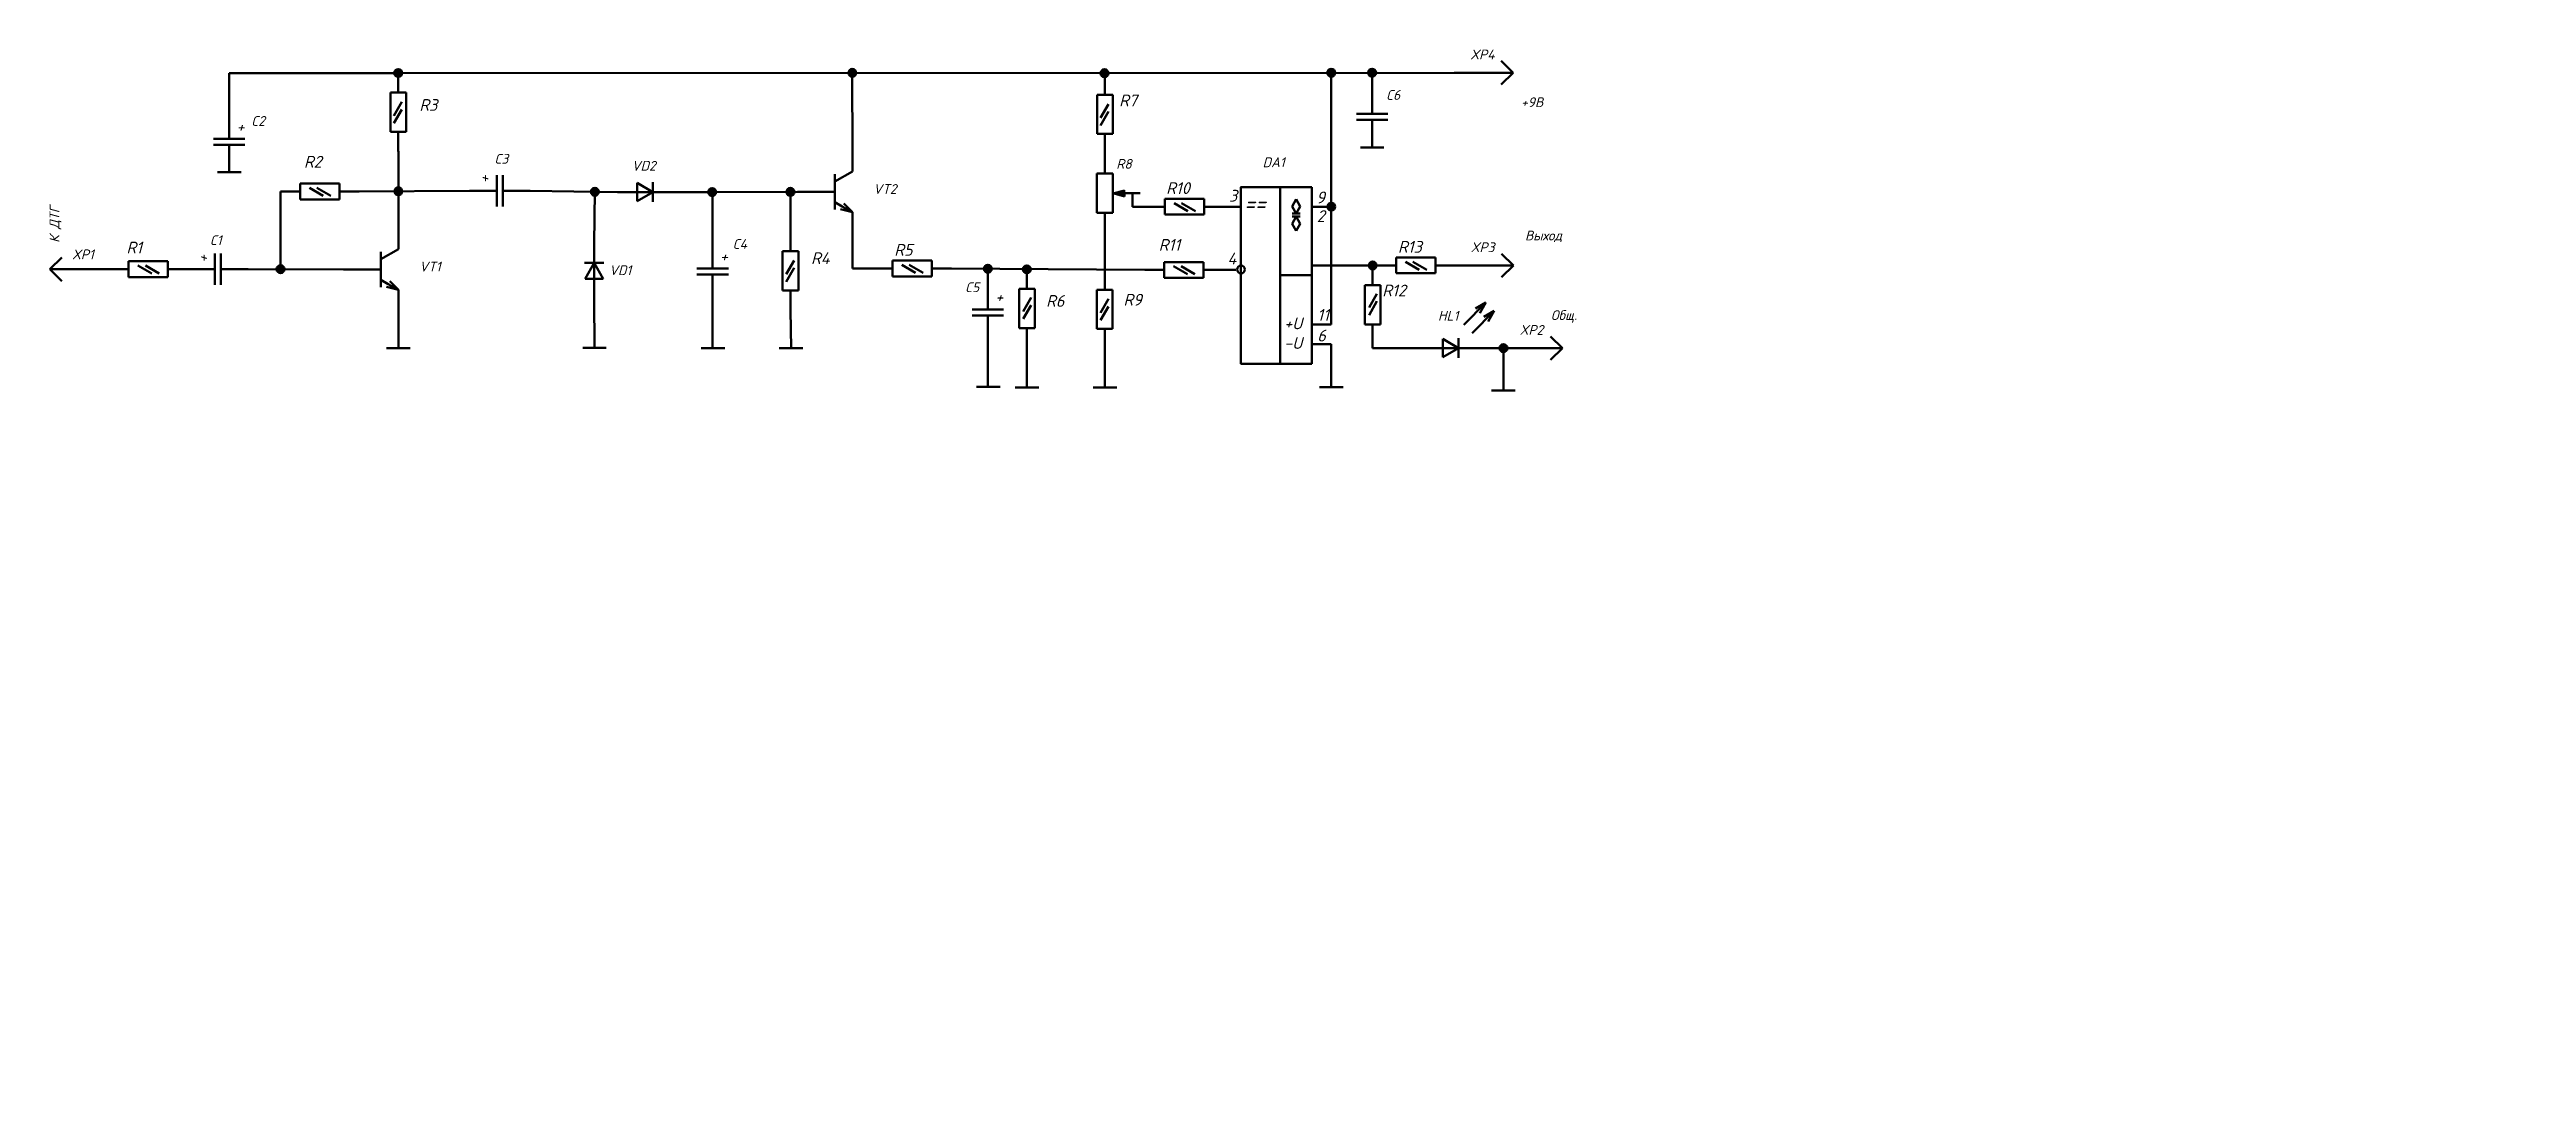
# Model space of a CAD drawing. Header units: millimetres. Extents: x 4194 to 7583, y -2981 to -2501.
# Drawn here: x 4194 to 4825, y -2765 to -2501 of the extents above.
import ezdxf

# ---------------------------------------------------------------- set-up
doc = ezdxf.new("R2010")
doc.units = ezdxf.units.MM
doc.layers.get('0').update_dxf_attribs({"lineweight": 40})
doc.styles.get("Standard").update_dxf_attribs({"font": 'isocpeui.ttf'})
doc.styles.add('Мой', font='isocpeui.ttf')

# ---------------------------------------------------------------- blocks, each defined once
blk = doc.blocks.new('rezistor')
for p, q in [((51.9, 169.84), (51.9, 171.84)), ((51.9, 171.84), (61.9, 171.84)), ((61.9, 171.84), (61.9, 169.84)), ((46.9, 169.84), (51.9, 169.84)), ((51.9, 169.84), (51.9, 167.84)), ((51.9, 167.84), (61.9, 167.84)), ((61.9, 169.84), (66.9, 169.84)), ((61.9, 167.84), (61.9, 169.84))]:
    blk.add_line(p, q)
blk = doc.blocks.new('rezistor 0_125')
at = {"lineweight": 50}
for p, q in [((158.41, 796.37), (168.41, 796.37)), ((158.41, 792.37), (158.41, 796.37)), ((160.78, 795.3), (164.3, 793.27)), ((162.7, 795.3), (166.21, 793.27)), ((168.41, 796.37), (166.5, 796.37)), ((168.41, 796.37), (168.41, 792.37)), ((154.77, 794.37), (153.41, 794.37)), ((158.41, 794.37), (154.77, 794.37)), ((168.41, 792.37), (158.41, 792.37)), ((168.41, 794.37), (173.41, 794.37))]:
    blk.add_line(p, q, dxfattribs=at)
at = {"color": 0, "lineweight": 50}
blk.add_blockref('rezistor', (106.51, 624.53), dxfattribs=at)
blk = doc.blocks.new('XP1')
at = {"linetype": 'Continuous', "lineweight": 50}
for p, q in [((314.13, 503.29), (311.13, 506.29)), ((299.13, 503.29), (306.63, 503.29)), ((306.63, 503.29), (314.13, 503.29)), ((314.13, 503.29), (311.13, 500.29))]:
    blk.add_line(p, q, dxfattribs=at)
blk = doc.blocks.new('condensator')
at = {"linetype": 'Continuous', "lineweight": 50}
for p, q in [((159.82, 727.6), (159.82, 734.59)), ((155.82, 727.6), (159.82, 727.6)), ((155.82, 727.6), (159.82, 727.6)), ((155.82, 726.1), (159.82, 726.1)), ((159.82, 727.6), (163.82, 727.6)), ((159.82, 719.12), (159.82, 726.1)), ((159.82, 726.1), (163.82, 726.1))]:
    blk.add_line(p, q, dxfattribs=at)
blk = doc.blocks.new('VD1')
at = {"linetype": 'Continuous', "lineweight": 50}
for p, q in [((222.35, 669.55), (227.35, 669.55)), ((227.35, 669.55), (227.35, 671.86)), ((231.35, 669.55), (227.35, 671.86)), ((231.35, 669.55), (227.35, 667.24)), ((227.35, 669.55), (231.35, 669.55)), ((227.35, 669.55), (227.35, 667.24)), ((231.35, 669.55), (231.35, 672.05)), ((231.35, 669.55), (236.35, 669.55)), ((231.35, 667.05), (231.35, 669.55))]:
    blk.add_line(p, q, dxfattribs=at)
blk = doc.blocks.new('Strelka')
h = blk.add_hatch(color=256)
h.paths.add_polyline_path([(233.47, 172.7), (234.27, 175.7), (233.47, 175.7)])
h.paths.add_polyline_path([(233.47, 175.7), (232.66, 175.7), (233.47, 172.7)])
for p, q in [((233.47, 175.7), (233.47, 179.7)), ((233.47, 175.7), (232.66, 175.7)), ((233.47, 172.7), (232.66, 175.7)), ((233.47, 175.7), (234.27, 175.7)), ((233.47, 172.7), (233.47, 175.7)), ((233.47, 172.7), (234.27, 175.7))]:
    blk.add_line(p, q)
blk = doc.blocks.new('rezistor peremennyj')
at = {"lineweight": 50}
for p, q in [((260.25, 792.98), (260.25, 788.98)), ((250.25, 783.98), (255.25, 783.98)), ((265.25, 785.98), (255.25, 785.98)), ((255.25, 785.98), (255.25, 783.98)), ((255.25, 783.98), (255.25, 781.98)), ((265.25, 781.98), (265.25, 785.98)), ((265.25, 783.98), (270.25, 783.98)), ((255.25, 781.98), (265.25, 781.98))]:
    blk.add_line(p, q, dxfattribs=at)
for name, p in [('Strelka', (26.79, 613.29)), ('rezistor', (203.35, 614.14))]:
    blk.add_blockref(name, p, dxfattribs=at)
blk = doc.blocks.new('*U18')
at = {"color": 7, "linetype": 'Continuous', "lineweight": 50}
for p, q in [((390.48, 347.88), (382.48, 347.88)), ((390.48, 347.88), (390.48, 338.88)), ((367.48, 342.88), (372.48, 342.88)), ((386.55, 344.76), (385.51, 342.96)), ((386.55, 341.16), (385.51, 342.96)), ((385.51, 341.16), (387.58, 341.16)), ((386.55, 344.76), (387.58, 342.96)), ((386.55, 341.16), (387.58, 342.96)), ((390.48, 342.88), (395.48, 342.88)), ((382.48, 302.88), (382.48, 337.88)), ((385.51, 340.36), (387.58, 340.36)), ((386.55, 340.36), (385.51, 338.56)), ((386.55, 336.76), (385.51, 338.56)), ((386.55, 340.36), (387.58, 338.56)), ((386.55, 336.76), (387.58, 338.56)), ((390.48, 336.88), (390.48, 302.88)), ((367.17, 326.82), (371.17, 326.82)), ((390.4, 325.41), (382.4, 325.41)), ((390.48, 327.88), (395.48, 327.88)), ((390.48, 312.88), (395.48, 312.88)), ((390.48, 302.88), (382.48, 302.88)), ((390.48, 307.88), (395.48, 307.88))]:
    blk.add_line(p, q, dxfattribs=at)
blk.add_lwpolyline([(372.48, 336.88), (372.48, 302.88), (382.48, 302.88), (382.48, 347.88), (372.48, 347.88), (372.48, 338.88)], dxfattribs=at)
blk.add_circle((372.48, 326.9), 1, dxfattribs=at)
for s, height, p in [('3', 3, (369.42, 344.17)), ('==', 4, (373.36, 341.78)), ('2', 3, (391.78, 338.99)), ('9', 3, (391.65, 343.73)), ('4', 3, (369.05, 328.19)), ('11', 3, (391.9, 313.83)), ('+U', 3, (383.46, 311.67)), ('-U', 3, (383.46, 306.67)), ('6', 3, (391.9, 308.57))]:
    blk.add_text(s, height=height, dxfattribs=at).set_placement(p)

msp = doc.modelspace()

# ---------------------------------------------------------------- hatches: boundary and pattern name
at = {"lineweight": 50, "true_color": 0xffffff}
h = msp.add_hatch(color=7, dxfattribs=at)
h.dxf.hatch_style = 1
h.paths.add_polyline_path([(4282.59, -2505.86, 0.414214), (4281.59, -2506.86, 0.005143), (4281.59, -2506.88), (4282.59, -2506.88)])
h.paths.add_polyline_path([(4282.59, -2505.86), (4282.59, -2506.88), (4283.59, -2506.89, 0.007284), (4283.59, -2506.86, 0.414214)])
h.paths.add_polyline_path([(4283.59, -2506.89), (4282.59, -2506.88), (4281.59, -2506.88, 0.975449)])
h = msp.add_hatch(color=7, dxfattribs=at)
h.dxf.hatch_style = 1
h.paths.add_polyline_path([(4398.21, -2505.8, 0.414214), (4397.21, -2506.8, 0.005143), (4397.21, -2506.82), (4398.21, -2506.83)])
h.paths.add_polyline_path([(4398.21, -2505.8), (4398.21, -2506.83), (4399.21, -2506.83, 0.007284), (4399.21, -2506.8, 0.414214)])
h.paths.add_polyline_path([(4399.21, -2506.83), (4398.21, -2506.83), (4397.21, -2506.82, 0.975449)])
h = msp.add_hatch(color=7, dxfattribs=at)
h.dxf.hatch_style = 1
h.paths.add_polyline_path([(4462.45, -2505.9, 0.414214), (4461.45, -2506.9, 0.005143), (4461.45, -2506.92), (4462.45, -2506.93)])
h.paths.add_polyline_path([(4462.45, -2505.9), (4462.45, -2506.93), (4463.45, -2506.93, 0.007284), (4463.45, -2506.9, 0.414214)])
h.paths.add_polyline_path([(4463.45, -2506.93), (4462.45, -2506.93), (4461.45, -2506.92, 0.975449)])
h = msp.add_hatch(color=7, dxfattribs=at)
h.dxf.hatch_style = 1
h.paths.add_polyline_path([(4520.2, -2505.78, 0.414214), (4519.2, -2506.78, 0.005143), (4519.2, -2506.8), (4520.2, -2506.8)])
h.paths.add_polyline_path([(4520.2, -2505.78), (4520.2, -2506.8), (4521.2, -2506.81, 0.007284), (4521.2, -2506.78, 0.414214)])
h.paths.add_polyline_path([(4521.2, -2506.81), (4520.2, -2506.8), (4519.2, -2506.8, 0.975449)])
h = msp.add_hatch(color=7, dxfattribs=at)
h.dxf.hatch_style = 1
h.paths.add_polyline_path([(4530.58, -2505.77, 0.414214), (4529.58, -2506.77, 0.005143), (4529.58, -2506.79), (4530.58, -2506.79)])
h.paths.add_polyline_path([(4530.58, -2505.77), (4530.58, -2506.79), (4531.58, -2506.8, 0.007284), (4531.58, -2506.77, 0.414214)])
h.paths.add_polyline_path([(4531.58, -2506.8), (4530.58, -2506.79), (4529.58, -2506.79, 0.975449)])
h = msp.add_hatch(color=7, dxfattribs=at)
h.dxf.hatch_style = 1
h.paths.add_polyline_path([(4282.62, -2535.96, 0.414214), (4281.62, -2536.96, 0.005143), (4281.62, -2536.98), (4282.62, -2536.99)])
h.paths.add_polyline_path([(4282.62, -2535.96), (4282.62, -2536.99), (4283.62, -2536.99, 0.007284), (4283.62, -2536.96, 0.414214)])
h.paths.add_polyline_path([(4283.62, -2536.99), (4282.62, -2536.99), (4281.62, -2536.98, 0.975449)])
h = msp.add_hatch(color=7, dxfattribs=at)
h.dxf.hatch_style = 1
h.paths.add_polyline_path([(4282.62, -2536.96), (4281.62, -2536.97, 0.41272), (4282.62, -2537.96)])
h = msp.add_hatch(color=7, dxfattribs=at)
h.dxf.hatch_style = 1
h.paths.add_polyline_path([(4282.62, -2535.96), (4282.62, -2536.96), (4283.62, -2536.96, 0.41272)])
h = msp.add_hatch(color=7, dxfattribs=at)
h.dxf.hatch_style = 1
h.paths.add_polyline_path([(4332.65, -2536.09, 0.414214), (4331.65, -2537.09, 0.005143), (4331.65, -2537.11), (4332.65, -2537.12)])
h.paths.add_polyline_path([(4332.65, -2536.09), (4332.65, -2537.12), (4333.65, -2537.12, 0.007284), (4333.65, -2537.09, 0.414214)])
h.paths.add_polyline_path([(4333.65, -2537.12), (4332.65, -2537.12), (4331.65, -2537.11, 0.975449)])
h = msp.add_hatch(color=7, dxfattribs=at)
h.dxf.hatch_style = 1
h.paths.add_polyline_path([(4362.52, -2536.15, 0.414214), (4361.52, -2537.15, 0.005143), (4361.52, -2537.17), (4362.52, -2537.17)])
h.paths.add_polyline_path([(4362.52, -2536.15), (4362.52, -2537.17), (4363.52, -2537.17, 0.007284), (4363.52, -2537.15, 0.414214)])
h.paths.add_polyline_path([(4363.52, -2537.17), (4362.52, -2537.17), (4361.52, -2537.17, 0.975449)])
h = msp.add_hatch(color=7, dxfattribs=at)
h.dxf.hatch_style = 1
h.paths.add_polyline_path([(4382.47, -2536.14, 0.414214), (4381.47, -2537.14, 0.005143), (4381.47, -2537.16), (4382.47, -2537.16)])
h.paths.add_polyline_path([(4382.47, -2536.14), (4382.47, -2537.16), (4383.47, -2537.17, 0.007284), (4383.47, -2537.14, 0.414214)])
h.paths.add_polyline_path([(4383.47, -2537.17), (4382.47, -2537.16), (4381.47, -2537.16, 0.975449)])
h = msp.add_hatch(color=7, dxfattribs=at)
h.dxf.hatch_style = 1
h.paths.add_polyline_path([(4520.2, -2539.88, 0.414214), (4519.2, -2540.88, 0.005143), (4519.2, -2540.9), (4520.2, -2540.91)])
h.paths.add_polyline_path([(4520.2, -2539.88), (4520.2, -2540.91), (4521.2, -2540.91, 0.007284), (4521.2, -2540.88, 0.414214)])
h.paths.add_polyline_path([(4521.2, -2540.91), (4520.2, -2540.91), (4519.2, -2540.9, 0.975449)])
h = msp.add_hatch(color=7, dxfattribs=at)
h.dxf.hatch_style = 1
h.paths.add_polyline_path([(4252.62, -2555.79, 0.414214), (4251.62, -2556.79, 0.005143), (4251.62, -2556.81), (4252.62, -2556.81)])
h.paths.add_polyline_path([(4252.62, -2555.79), (4252.62, -2556.81), (4253.62, -2556.82, 0.007284), (4253.62, -2556.79, 0.414214)])
h.paths.add_polyline_path([(4253.62, -2556.82), (4252.62, -2556.81), (4251.62, -2556.81, 0.975449)])
h = msp.add_hatch(color=7, dxfattribs=at)
h.dxf.hatch_style = 1
h.paths.add_polyline_path([(4432.71, -2555.68, 0.414214), (4431.71, -2556.68, 0.005143), (4431.71, -2556.7), (4432.71, -2556.7)])
h.paths.add_polyline_path([(4432.71, -2555.68), (4432.71, -2556.7), (4433.71, -2556.71, 0.007284), (4433.71, -2556.68, 0.414214)])
h.paths.add_polyline_path([(4433.71, -2556.71), (4432.71, -2556.7), (4431.71, -2556.7, 0.975449)])
h = msp.add_hatch(color=7, dxfattribs=at)
h.dxf.hatch_style = 1
h.paths.add_polyline_path([(4442.67, -2555.82, 0.414214), (4441.67, -2556.82, 0.005143), (4441.67, -2556.84), (4442.67, -2556.85)])
h.paths.add_polyline_path([(4442.67, -2555.82), (4442.67, -2556.85), (4443.67, -2556.85, 0.007284), (4443.67, -2556.82, 0.414214)])
h.paths.add_polyline_path([(4443.67, -2556.85), (4442.67, -2556.85), (4441.67, -2556.84, 0.975449)])
h = msp.add_hatch(color=7, dxfattribs=at)
h.dxf.hatch_style = 1
h.paths.add_polyline_path([(4530.74, -2554.85, 0.414214), (4529.74, -2555.85, 0.005143), (4529.74, -2555.87), (4530.74, -2555.87)])
h.paths.add_polyline_path([(4530.74, -2554.85), (4530.74, -2555.87), (4531.74, -2555.88, 0.007284), (4531.74, -2555.85, 0.414214)])
h.paths.add_polyline_path([(4531.74, -2555.88), (4530.74, -2555.87), (4529.74, -2555.87, 0.975449)])
h = msp.add_hatch(color=7, dxfattribs=at)
h.dxf.hatch_style = 1
h.paths.add_polyline_path([(4564.03, -2575.92, 0.414214), (4563.03, -2576.92, 0.005143), (4563.03, -2576.94), (4564.03, -2576.95)])
h.paths.add_polyline_path([(4564.03, -2575.92), (4564.03, -2576.95), (4565.03, -2576.95, 0.007284), (4565.03, -2576.92, 0.414214)])
h.paths.add_polyline_path([(4565.03, -2576.95), (4564.03, -2576.95), (4563.03, -2576.94, 0.975449)])
h = msp.add_hatch()
h.set_pattern_fill('ANGLE', color=256)
h.set_pattern_definition([(0, (523.399, -133.952), (0, 6.985), [5.08, -1.905]), (90, (523.399, -133.952), (-6.985, 4e-16), [5.08, -1.905])])
h.paths.add_polyline_path([(4823.46, -2762.75, 0.413843), (4822.36, -2763.83), (4823.46, -2763.84)])
h.paths.add_polyline_path([(4823.46, -2762.75), (4823.46, -2763.84), (4824.55, -2763.84, 0.414584)])
h.paths.add_polyline_path([(4824.55, -2763.84), (4823.46, -2763.84), (4822.36, -2763.83, 1)])

# ---------------------------------------------------------------- linework, layer by layer
at = {"lineweight": 50}
for p, q in [((4282.59, -2506.84), (4239.55, -2506.84)), ((4239.55, -2508.07), (4239.55, -2506.84)), ((4239.55, -2516.64), (4239.55, -2508.07)), ((4282.62, -2506.84), (4551.47, -2506.77)), ((4398.23, -2526.92), (4398.22, -2506.81)), ((4520.2, -2570.89), (4520.18, -2506.78)), ((4530.58, -2510.26), (4530.58, -2506.77)), ((4282.62, -2546.69), (4282.62, -2526.78)), ((4530.59, -2525.78), (4527.59, -2525.78)), ((4530.59, -2525.78), (4533.59, -2525.78)), ((4239.55, -2532.11), (4236.55, -2532.11)), ((4239.55, -2532.11), (4242.55, -2532.11)), ((4252.62, -2537.01), (4252.62, -2556.81)), ((4272.62, -2537.01), (4300.75, -2536.87)), ((4316.21, -2536.87), (4338.41, -2537.16)), ((4332.47, -2550.22), (4332.65, -2537.09)), ((4352.41, -2537.16), (4362.53, -2537.16)), ((4362.53, -2537.16), (4384.23, -2537.11)), ((4362.64, -2549.64), (4362.64, -2537.16)), ((4382.48, -2547.2), (4382.46, -2537.12)), ((4469.57, -2540.9), (4469.57, -2537.45)), ((4472.78, -2540.9), (4469.57, -2540.9)), ((4398.23, -2547.31), (4398.23, -2556.62)), ((4462.52, -2557.03), (4462.52, -2547.42)), ((4244.38, -2556.78), (4268.62, -2556.88)), ((4398.56, -2556.62), (4398.23, -2556.62)), ((4403.45, -2556.62), (4398.56, -2556.62)), ((4423.45, -2556.62), (4472.67, -2556.97)), ((4432.7, -2560.07), (4432.73, -2556.68)), ((4520.2, -2555.89), (4531.71, -2555.85)), ((4282.62, -2567.08), (4282.62, -2569.71)), ((4332.47, -2564.22), (4332.58, -2576.83)), ((4362.64, -2565.1), (4362.64, -2566.72)), ((4362.64, -2566.72), (4362.64, -2576.9)), ((4282.62, -2569.71), (4282.62, -2576.84)), ((4382.48, -2567.2), (4382.63, -2576.91)), ((4282.62, -2576.89), (4279.62, -2576.89)), ((4282.62, -2576.89), (4285.62, -2576.89)), ((4332.58, -2576.83), (4329.58, -2576.83)), ((4332.58, -2576.83), (4335.58, -2576.83)), ((4362.72, -2576.9), (4359.72, -2576.9)), ((4362.72, -2576.9), (4365.72, -2576.9)), ((4382.63, -2576.91), (4379.63, -2576.91)), ((4382.63, -2576.91), (4385.63, -2576.91)), ((4432.7, -2575.54), (4432.7, -2576.74)), ((4432.7, -2576.74), (4432.7, -2586.69)), ((4442.67, -2576.84), (4442.67, -2586.9)), ((4462.52, -2577.03), (4462.52, -2586.9)), ((4520.2, -2575.89), (4520.2, -2586.89)), ((4530.72, -2575.85), (4530.72, -2576.88)), ((4530.72, -2576.88), (4540.57, -2576.88)), ((4560.57, -2576.88), (4564.04, -2576.92)), ((4564.04, -2576.92), (4564.04, -2587.68)), ((4432.86, -2586.8), (4429.86, -2586.8)), ((4432.86, -2586.8), (4435.86, -2586.8)), ((4442.69, -2586.9), (4439.69, -2586.9)), ((4442.69, -2586.9), (4445.69, -2586.9)), ((4462.55, -2586.92), (4459.55, -2586.92)), ((4462.55, -2586.92), (4465.55, -2586.92)), ((4520.22, -2586.87), (4517.22, -2586.87)), ((4520.22, -2586.87), (4523.22, -2586.87)), ((4564.02, -2587.69), (4561.02, -2587.69)), ((4564.02, -2587.69), (4567.02, -2587.69))]:
    msp.add_line(p, q, dxfattribs=at)
at = {"linetype": 'Continuous', "lineweight": 50}
for p, q in [((4398.23, -2526.92), (4398.23, -2531.92)), ((4398.23, -2531.92), (4393.73, -2534.51)), ((4393.73, -2537.11), (4393.73, -2532.61)), ((4389.23, -2537.11), (4384.23, -2537.11)), ((4389.23, -2537.11), (4393.73, -2537.11)), ((4393.73, -2541.61), (4393.73, -2537.11)), ((4395.63, -2540.81), (4393.73, -2539.71)), ((4398.23, -2542.31), (4395.23, -2541.51)), ((4398.23, -2542.31), (4395.63, -2540.81)), ((4398.23, -2542.31), (4396.03, -2540.11)), ((4282.62, -2546.69), (4282.62, -2551.69)), ((4398.23, -2542.31), (4398.23, -2547.31)), ((4282.62, -2551.69), (4278.12, -2554.28)), ((4278.12, -2556.88), (4278.12, -2552.38)), ((4273.62, -2556.88), (4268.62, -2556.88)), ((4273.62, -2556.88), (4278.12, -2556.88)), ((4278.12, -2561.38), (4278.12, -2556.88)), ((4280.02, -2560.58), (4278.12, -2559.48)), ((4282.62, -2562.08), (4280.02, -2560.58)), ((4282.62, -2562.08), (4280.42, -2559.88)), ((4282.62, -2562.08), (4279.62, -2561.27)), ((4282.62, -2562.08), (4282.62, -2567.08)), ((4553.91, -2570.95), (4559.57, -2565.3)), ((4559.57, -2565.3), (4556.88, -2566.85)), ((4559.57, -2565.3), (4558.01, -2567.99)), ((4556.03, -2573.07), (4561.69, -2567.42)), ((4561.69, -2567.42), (4559, -2568.97)), ((4561.69, -2567.42), (4560.14, -2570.11)), ((4540.57, -2576.88), (4548.57, -2576.88)), ((4548.57, -2576.88), (4548.57, -2574.57)), ((4552.57, -2576.88), (4548.57, -2574.57)), ((4548.57, -2576.88), (4548.57, -2579.19)), ((4552.57, -2576.88), (4548.57, -2579.19)), ((4548.57, -2576.88), (4552.57, -2576.88)), ((4552.57, -2576.88), (4550.57, -2576.88)), ((4552.57, -2576.88), (4552.57, -2574.38)), ((4552.57, -2576.88), (4560.57, -2576.88)), ((4552.57, -2579.38), (4552.57, -2576.88))]:
    msp.add_line(p, q, dxfattribs=at)
at = {"color": 7, "linetype": 'Continuous', "lineweight": 50}
for p, q in [((4497.2, -2544.89), (4497.2, -2546.89)), ((4515.2, -2544.89), (4515.2, -2546.89))]:
    msp.add_line(p, q, dxfattribs=at)
at = {"lineweight": 50}
for centre in [(4282.59, -2506.84), (4398.22, -2506.81), (4462.44, -2506.9), (4520.19, -2506.78), (4530.58, -2506.77), (4282.62, -2536.96), (4332.65, -2537.09), (4362.53, -2537.16), (4382.46, -2537.12), (4520.2, -2540.89), (4252.62, -2556.79), (4432.73, -2556.68), (4442.67, -2556.84), (4530.72, -2555.85), (4564.04, -2576.92)]:
    msp.add_circle(centre, 1, dxfattribs=at)

# ---------------------------------------------------------------- block references
at = {"linetype": 'Continuous', "lineweight": 50}
for name, p in [('XP1', (4252.34, -3010.06)), ('condensator', (4079.73, -3251.23)), ('rezistor 0_125', (4099.2, -3331.39)), ('VD1', (4116.06, -3206.71)), ('rezistor 0_125', (4319.37, -3335.27)), ('condensator', (4202.83, -3284.23)), ('rezistor 0_125', (4378.3, -3350.22)), ('XP1', (4252.44, -3059.14)), ('rezistor 0_125', (4055.51, -3351.16)), ('rezistor 0_125', (4250.03, -3350.99)), ('condensator', (4272.88, -3294.66)), ('rezistor 0_125', (4319.26, -3351.35)), ('XP1', (4264.9, -3080.2))]:
    msp.add_blockref(name, p, dxfattribs=at)
for name, p, rotation in [('rezistor 0_125', (3488.24, -2353.42), 270), ('rezistor 0_125', (3668.18, -2353.96), 270), ('condensator', (4690.4, -1791.14), 180), ('rezistor peremennyj', (3678.55, -2277.2), 270), ('condensator', (5035.33, -2696.69), 90), ('rezistor 0_125', (3588.11, -2393.79), 270), ('XP1', (4508.04, -2053.52), 180), ('condensator', (4963.5, -2716.6), 90), ('rezistor 0_125', (5237.04, -2730.25), 90), ('rezistor 0_125', (3668.14, -2403.61), 270), ('rezistor 0_125', (5325.1, -2729.26), 90)]:
    msp.add_blockref(name, p, dxfattribs=dict(at, rotation=rotation))
at = {"color": 7, "linetype": 'Continuous', "lineweight": 50}
msp.add_blockref('*U18', (4124.72, -2883.77), dxfattribs=at)
at = {"color": 0, "linetype": 'Continuous', "lineweight": 50, "rotation": 90}
msp.add_blockref('VD1', (5002.03, -2786.57), dxfattribs=at)

# ---------------------------------------------------------------- texts
at = {"linetype": 'Continuous', "lineweight": 50}
for s, height, p in [('XP4', 2.5, (4555.58, -2503.37)), ('C6', 2.5, (4534.14, -2513.68)), ('+', 3, (4241.38, -2522)), ('C2', 2.5, (4245.15, -2520.3)), ('C3', 2.5, (4307.07, -2529.94)), ('VD2', 2.5, (4342.04, -2531.72)), ('VT2', 2.5, (4403.56, -2537.63)), ('C1', 2.5, (4234.6, -2550.66)), ('+', 3, (4364.47, -2555)), ('C4', 2.5, (4367.73, -2551.63)), ('XP3', 2.5, (4555.68, -2552.46)), ('VT1', 2.5, (4287.95, -2557.4)), ('VD1', 2.5, (4336.3, -2558.32)), ('C5', 2.5, (4426.93, -2562.65)), ('+', 3, (4434.6, -2565.33)), ('HL1', 2.5, (4547.36, -2569.92)), ('XP2', 2.5, (4568.15, -2573.52))]:
    msp.add_text(s, height=height, dxfattribs=at).set_placement(p)
at = {"lineweight": 50}
msp.add_text('R8', height=2.5, dxfattribs=at).set_placement((4465.43, -2531.23))
at = {"color": 7, "linetype": 'Continuous', "lineweight": 50}
msp.add_text('DA1', height=2.5, dxfattribs=at).set_placement((4502.7, -2530.83))
at = {"linetype": 'Continuous', "lineweight": 50}
for s, height, p in [('+', 3, (4306, -2534.97)), ('К ДТГ', 2.5, (4196.3, -2550.1)), ('+', 3, (4234.33, -2555.21))]:
    msp.add_text(s, height=height, rotation=90, dxfattribs=at).set_placement(p)
at = {"color": 7, "linetype": 'Continuous', "lineweight": 50, "char_height": 3, "attachment_point": 1}
for s, insert in [('R3', (4287.97, -2513.48)), ('R7', (4466.17, -2512.32)), ('R2', (4258.58, -2527.94)), ('R10', (4478.13, -2534.66)), ('R1', (4213.37, -2549.8)), ('R4', (4387.71, -2552.5)), ('R5', (4408.9, -2550.38)), ('R11', (4476.24, -2549.12)), ('R13', (4537.17, -2549.61)), ('R12', (4533.17, -2560.73)), ('R6', (4447.56, -2563.39)), ('R9', (4467.27, -2563.08))]:
    msp.add_mtext_dynamic_manual_height_columns(s, width=9.5872, gutter_width=15, heights=[0], dxfattribs=dict(at, insert=insert))
at = {"lineweight": 50, "char_height": 2.5, "attachment_point": 1, "style": 'Мой'}
for s, width, insert in [('+9В', 7.8622, (4568.51, -2513.04)), ('Выход', 9.8912, (4569.52, -2546.98)), ('XP1', 11.5894, (4199.52, -2551.78)), ('Общ.', 6.6254, (4576.12, -2567.25))]:
    msp.add_mtext_dynamic_manual_height_columns(s, width=width, gutter_width=12.5, heights=[0], dxfattribs=dict(at, insert=insert))

doc.saveas('drawing.dxf')
